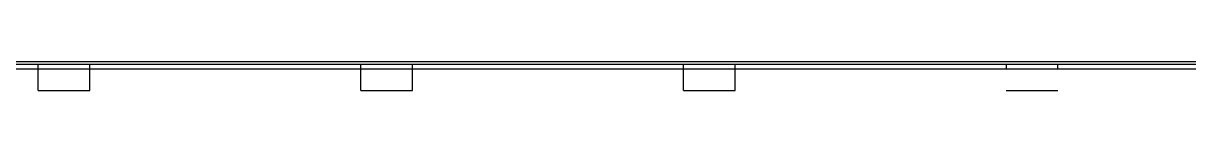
# Model space of a CAD drawing. Extents: x 147 to 432, y 261 to 358.
# Drawn here: x 250.1 to 277.62, y 264.98 to 265.66 of the extents above; entities that cross this region are included whole.
import ezdxf

# ---------------------------------------------------------------- set-up
doc = ezdxf.new("R2010")
doc.units = 0
doc.header["$MEASUREMENT"] = 0
doc.layers.get('0').update_dxf_attribs({"linetype": 'CONTINUOUS'})

msp = doc.modelspace()

# ---------------------------------------------------------------- linework, layer by layer
at = {"color": 7, "linetype": 'Continuous'}
for p, q in [((188.24033, 265.59507), (427.12073, 265.59507)), ((318.88552, 265.47723), (187.35553, 265.47723))]:
    msp.add_line(p, q, dxfattribs=at)
for points in [[(183.639, 265.66088), (431.72205, 265.66088)], [(250.45553, 264.97723), (250.45553, 265.59506)], [(251.67553, 264.97723), (251.67553, 265.59506)], [(258.07553, 264.97723), (258.07553, 265.59506)], [(259.29553, 264.97723), (259.29553, 265.59506)], [(265.69553, 264.97723), (265.69553, 265.59506)], [(266.91553, 264.97723), (266.91553, 265.59506)], [(273.31553, 265.59506), (273.31553, 265.47723)], [(274.53553, 265.47723), (274.53553, 265.59506)], [(250.45553, 264.97723), (251.67553, 264.97723)], [(258.07553, 264.97723), (259.29553, 264.97723)], [(265.69553, 264.97723), (266.91553, 264.97723)], [(273.31553, 264.97723), (274.53553, 264.97723)]]:
    msp.add_lwpolyline(points, dxfattribs=at)

doc.saveas('drawing.dxf')
